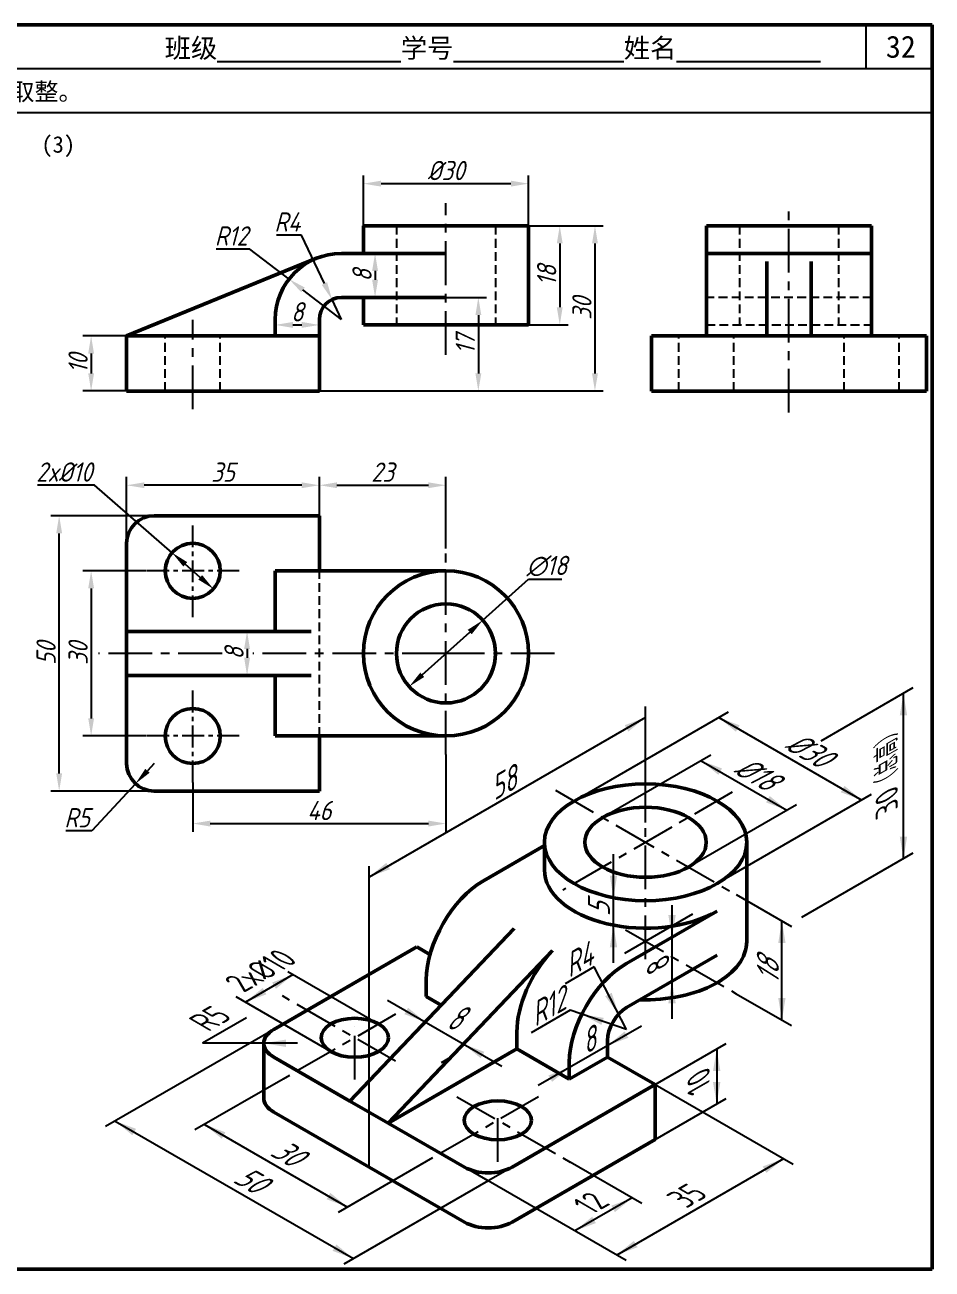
# Model space of a CAD drawing. Header units: millimetres. Extents: x 0 to 322, y 0 to 226.
# Drawn here: x 157.2 to 322, y 0 to 226 of the extents above; entities that cross this region are included whole.
import ezdxf

# ---------------------------------------------------------------- set-up
doc = ezdxf.new("R2010")
doc.units = ezdxf.units.MM
doc.header["$LTSCALE"] = 0.25
doc.linetypes.add('CENTER', pattern=[50.8, 31.75, -6.35, 6.35, -6.35])
doc.linetypes.add('HIDDEN', pattern=[9.525, 6.35, -3.175])
for name, color, linetype in [('点画线层', 7, 'CENTER'), ('答案', 1, 'Continuous'), ('虚线层', 7, 'HIDDEN')]:
    doc.layers.add(name, color=color, linetype=linetype)
doc.layers.add('粗实线层', color=7, linetype='Continuous', lineweight=50)
doc.styles.get("Standard").update_dxf_attribs({"font": 'gbeitc.shx', "height": 3.5, "bigfont": 'gbcbig.shx'})
doc.styles.add('宋体', font='', dxfattribs={"height": 3.5})
doc.styles.get('宋体').set_extended_font_data('SimSun')
doc.dimstyles.new('ISO-25', dxfattribs={"dimtxt": 3.5, "dimasz": 3.2, "dimexe": 1.5, "dimexo": 0, "dimtad": 1, "dimtoh": 1, "dimdsep": 46, "dimtxsty": 'Standard', "dimcen": 0, "dimclrd": 256, "dimclre": 256, "dimclrt": 256, "dimadec": 0, "dimazin": 0, "dimtfac": 1, "dimtmove": 0, "dimatfit": 2, "dimfxl": 0, "dimlwd": -1, "dimlwe": -1, "dimarcsym": 0})

# ---------------------------------------------------------------- blocks, each defined once
blk = doc.blocks.new('*D33')
at = {"layer": 'Defpoints', "color": 0, "transparency": 16777216}
for p in [(233.7, 142.38), (210.7, 136.84), (233.7, 130.89)]:
    blk.add_point(p, dxfattribs=at)
at = {"layer": '答案', "transparency": 16777216}
for p, q in [((210.7, 136.84), (210.7, 143.88)), ((213.9, 142.38), (230.5, 142.38)), ((233.7, 130.89), (233.7, 143.88))]:
    blk.add_line(p, q, dxfattribs=at)
for points in [[(213.9, 142.91), (213.9, 141.85), (210.7, 142.38)], [(230.5, 142.91), (230.5, 141.85), (233.7, 142.38)]]:
    blk.add_solid(points, dxfattribs=at)
at = {"layer": '答案', "transparency": 16777216, "insert": (222.2, 144.76), "char_height": 3.5, "attachment_point": 5}
blk.add_mtext('23', dxfattribs=at)
blk = doc.blocks.new('*D34')
at = {"layer": 'Defpoints', "color": 0, "transparency": 16777216}
for p in [(175.7, 142.38), (210.7, 136.84), (175.7, 131.84)]:
    blk.add_point(p, dxfattribs=at)
at = {"layer": '答案', "transparency": 16777216}
for p, q in [((175.7, 131.84), (175.7, 143.88)), ((207.5, 142.38), (178.9, 142.38)), ((210.7, 136.84), (210.7, 143.88))]:
    blk.add_line(p, q, dxfattribs=at)
for points in [[(178.9, 142.91), (178.9, 141.85), (175.7, 142.38)], [(207.5, 142.91), (207.5, 141.85), (210.7, 142.38)]]:
    blk.add_solid(points, dxfattribs=at)
at = {"layer": '答案', "transparency": 16777216, "insert": (193.2, 144.76), "char_height": 3.5, "attachment_point": 5}
blk.add_mtext('35', dxfattribs=at)
blk = doc.blocks.new('*D36')
at = {"layer": 'Defpoints', "color": 0, "transparency": 16777216}
for p in [(179.29, 126.84), (169.25, 96.84), (179.29, 96.84)]:
    blk.add_point(p, dxfattribs=at)
at = {"layer": '答案', "transparency": 16777216}
for p, q in [((179.29, 126.84), (167.75, 126.84)), ((169.25, 123.64), (169.25, 100.04)), ((179.29, 96.84), (167.75, 96.84))]:
    blk.add_line(p, q, dxfattribs=at)
for points in [[(168.72, 123.64), (169.78, 123.64), (169.25, 126.84)], [(168.72, 100.04), (169.78, 100.04), (169.25, 96.84)]]:
    blk.add_solid(points, dxfattribs=at)
at = {"layer": '答案', "transparency": 16777216, "insert": (166.88, 111.84), "char_height": 3.5, "attachment_point": 5, "rotation": 90}
blk.add_mtext('30', dxfattribs=at)
blk = doc.blocks.new('*D37')
at = {"layer": 'Defpoints', "color": 0, "transparency": 16777216}
for p in [(163.44, 136.84), (180.7, 136.84), (180.7, 86.84)]:
    blk.add_point(p, dxfattribs=at)
at = {"layer": '答案', "transparency": 16777216}
for p, q in [((180.7, 136.84), (161.94, 136.84)), ((163.44, 90.04), (163.44, 133.64)), ((180.7, 86.84), (161.94, 86.84))]:
    blk.add_line(p, q, dxfattribs=at)
for points in [[(162.91, 133.64), (163.98, 133.64), (163.44, 136.84)], [(162.91, 90.04), (163.98, 90.04), (163.44, 86.84)]]:
    blk.add_solid(points, dxfattribs=at)
at = {"layer": '答案', "transparency": 16777216, "insert": (161.07, 111.84), "char_height": 3.5, "attachment_point": 5, "rotation": 90}
blk.add_mtext('50', dxfattribs=at)
blk = doc.blocks.new('*D38')
at = {"layer": 'Defpoints', "color": 0, "transparency": 16777216}
for p in [(180.7, 91.84), (177.3, 88.17)]:
    blk.add_point(p, dxfattribs=at)
at = {"layer": '答案', "transparency": 16777216}
for p, q in [((180.7, 91.84), (179.48, 90.52)), ((177.3, 88.17), (169.38, 79.62)), ((169.38, 79.62), (164.67, 79.62))]:
    blk.add_line(p, q, dxfattribs=at)
blk.add_solid([(179.09, 90.88), (179.87, 90.15), (177.3, 88.17)], dxfattribs=at)
at = {"layer": '答案', "transparency": 16777216, "insert": (166.71, 81.99), "char_height": 3.5, "attachment_point": 5}
blk.add_mtext('R5', dxfattribs=at)
blk = doc.blocks.new('*D39')
at = {"layer": 'Defpoints', "color": 0, "transparency": 16777216}
for p in [(183.94, 130.13), (191.47, 123.55)]:
    blk.add_point(p, dxfattribs=at)
at = {"layer": '答案', "transparency": 16777216}
for p, q in [((169.88, 142.41), (159.49, 142.41)), ((183.94, 130.13), (169.88, 142.41)), ((189.06, 125.65), (186.35, 128.02))]:
    blk.add_line(p, q, dxfattribs=at)
for points in [[(186.7, 128.42), (186, 127.62), (183.94, 130.13)], [(189.41, 126.05), (188.71, 125.25), (191.47, 123.55)]]:
    blk.add_solid(points, dxfattribs=at)
at = {"layer": '答案', "transparency": 16777216, "insert": (164.37, 144.78), "char_height": 3.5, "attachment_point": 5}
blk.add_mtext('2x%%C10', dxfattribs=at)
blk = doc.blocks.new('*D40')
at = {"layer": 'Defpoints', "color": 0, "transparency": 16777216}
for p in [(240.39, 117.86), (227.02, 105.81)]:
    blk.add_point(p, dxfattribs=at)
at = {"layer": '答案', "transparency": 16777216}
for p, q in [((240.39, 117.86), (248.67, 125.33)), ((248.67, 125.33), (254.77, 125.33)), ((229.39, 107.95), (238.01, 115.72))]:
    blk.add_line(p, q, dxfattribs=at)
for points in [[(237.65, 116.12), (238.37, 115.32), (240.39, 117.86)], [(229.04, 108.35), (229.75, 107.56), (227.02, 105.81)]]:
    blk.add_solid(points, dxfattribs=at)
at = {"layer": '答案', "transparency": 16777216, "insert": (252.03, 127.7), "char_height": 3.5, "attachment_point": 5}
blk.add_mtext('∅18', dxfattribs=at)
blk = doc.blocks.new('*D41')
at = {"layer": 'Defpoints', "color": 0, "transparency": 16777216}
for p in [(248.7, 189.5), (248.7, 171.5), (254.37, 171.5)]:
    blk.add_point(p, dxfattribs=at)
at = {"layer": '答案', "transparency": 16777216}
for p, q in [((248.7, 189.5), (255.87, 189.5)), ((254.37, 186.3), (254.37, 174.7)), ((248.7, 171.5), (255.87, 171.5))]:
    blk.add_line(p, q, dxfattribs=at)
for points in [[(253.83, 186.3), (254.9, 186.3), (254.37, 189.5)], [(253.83, 174.7), (254.9, 174.7), (254.37, 171.5)]]:
    blk.add_solid(points, dxfattribs=at)
at = {"layer": '答案', "transparency": 16777216, "insert": (251.99, 180.5), "char_height": 3.5, "attachment_point": 5, "rotation": 90}
blk.add_mtext('18', dxfattribs=at)
blk = doc.blocks.new('*D42')
at = {"layer": 'Defpoints', "color": 0, "transparency": 16777216}
for p in [(248.7, 189.5), (210.7, 159.5), (260.76, 159.5)]:
    blk.add_point(p, dxfattribs=at)
at = {"layer": '答案', "transparency": 16777216}
for p, q in [((248.7, 189.5), (262.26, 189.5)), ((260.76, 186.3), (260.76, 162.7)), ((210.7, 159.5), (262.26, 159.5))]:
    blk.add_line(p, q, dxfattribs=at)
for points in [[(260.23, 186.3), (261.3, 186.3), (260.76, 189.5)], [(260.23, 162.7), (261.3, 162.7), (260.76, 159.5)]]:
    blk.add_solid(points, dxfattribs=at)
at = {"layer": '答案', "transparency": 16777216, "insert": (258.39, 174.5), "char_height": 3.5, "attachment_point": 5, "rotation": 90}
blk.add_mtext('30', dxfattribs=at)
blk = doc.blocks.new('*D43')
at = {"layer": 'Defpoints', "color": 0, "transparency": 16777216}
for p in [(175.7, 169.5), (169.25, 159.5), (175.7, 159.5)]:
    blk.add_point(p, dxfattribs=at)
at = {"layer": '答案', "transparency": 16777216}
for p, q in [((175.7, 169.5), (167.75, 169.5)), ((169.25, 166.3), (169.25, 162.7)), ((175.7, 159.5), (167.75, 159.5))]:
    blk.add_line(p, q, dxfattribs=at)
for points in [[(168.72, 166.3), (169.78, 166.3), (169.25, 169.5)], [(168.72, 162.7), (169.78, 162.7), (169.25, 159.5)]]:
    blk.add_solid(points, dxfattribs=at)
at = {"layer": '答案', "transparency": 16777216, "insert": (166.88, 164.5), "char_height": 3.5, "attachment_point": 5, "rotation": 90}
blk.add_mtext('10', dxfattribs=at)
blk = doc.blocks.new('*D45')
at = {"layer": 'Defpoints', "color": 0, "transparency": 16777216}
for p in [(202.7, 115.84), (197.57, 107.84), (202.7, 107.84)]:
    blk.add_point(p, dxfattribs=at)
at = {"layer": '答案', "transparency": 16777216}
for p, q in [((202.7, 115.84), (196.07, 115.84)), ((197.57, 112.64), (197.57, 111.04)), ((202.7, 107.84), (196.07, 107.84))]:
    blk.add_line(p, q, dxfattribs=at)
for points in [[(197.04, 112.64), (198.1, 112.64), (197.57, 115.84)], [(197.04, 111.04), (198.1, 111.04), (197.57, 107.84)]]:
    blk.add_solid(points, dxfattribs=at)
at = {"layer": '答案', "transparency": 16777216, "insert": (195.2, 111.84), "char_height": 3.5, "attachment_point": 5, "rotation": 90}
blk.add_mtext('8', dxfattribs=at)
blk = doc.blocks.new('*D46')
at = {"layer": 'Defpoints', "color": 0, "transparency": 16777216}
for p in [(248.7, 197.16), (218.7, 189.5), (248.7, 189.5)]:
    blk.add_point(p, dxfattribs=at)
at = {"layer": '答案', "transparency": 16777216}
for p, q in [((218.7, 189.5), (218.7, 198.66)), ((221.9, 197.16), (245.5, 197.16)), ((248.7, 189.5), (248.7, 198.66))]:
    blk.add_line(p, q, dxfattribs=at)
for points in [[(221.9, 197.7), (221.9, 196.63), (218.7, 197.16)], [(245.5, 197.7), (245.5, 196.63), (248.7, 197.16)]]:
    blk.add_solid(points, dxfattribs=at)
at = {"layer": '答案', "transparency": 16777216, "insert": (233.7, 199.54), "char_height": 3.5, "attachment_point": 5}
blk.add_mtext('%%C30', dxfattribs=at)
blk = doc.blocks.new('*D47')
at = {"layer": 'Defpoints', "color": 0, "transparency": 16777216}
for p in [(210.7, 171.5), (202.7, 169.5), (210.7, 169.5)]:
    blk.add_point(p, dxfattribs=at)
at = {"layer": '答案', "transparency": 16777216}
for p, q in [((202.7, 169.5), (202.7, 173)), ((210.7, 169.5), (210.7, 173)), ((205.9, 171.5), (207.5, 171.5))]:
    blk.add_line(p, q, dxfattribs=at)
for points in [[(205.9, 172.04), (205.9, 170.97), (202.7, 171.5)], [(207.5, 172.04), (207.5, 170.97), (210.7, 171.5)]]:
    blk.add_solid(points, dxfattribs=at)
at = {"layer": '答案', "transparency": 16777216, "insert": (206.7, 173.88), "char_height": 3.5, "attachment_point": 5}
blk.add_mtext('8', dxfattribs=at)
blk = doc.blocks.new('*D48')
at = {"layer": 'Defpoints', "color": 0, "transparency": 16777216}
for p in [(218.7, 184.5), (218.7, 176.5), (220.82, 176.5)]:
    blk.add_point(p, dxfattribs=at)
at = {"layer": '答案', "transparency": 16777216}
for p, q in [((218.7, 184.5), (222.32, 184.5)), ((220.82, 181.3), (220.82, 179.7)), ((218.7, 176.5), (222.32, 176.5))]:
    blk.add_line(p, q, dxfattribs=at)
for points in [[(220.29, 181.3), (221.36, 181.3), (220.82, 184.5)], [(220.29, 179.7), (221.36, 179.7), (220.82, 176.5)]]:
    blk.add_solid(points, dxfattribs=at)
at = {"layer": '答案', "transparency": 16777216, "insert": (218.45, 180.5), "char_height": 3.5, "attachment_point": 5, "rotation": 90}
blk.add_mtext('8', dxfattribs=at)
blk = doc.blocks.new('*D49')
at = {"layer": 'Defpoints', "color": 0, "transparency": 16777216}
for p in [(213, 176.12), (214.7, 172.5)]:
    blk.add_point(p, dxfattribs=at)
at = {"layer": '答案', "transparency": 16777216}
for p, q in [((207.48, 187.83), (202.92, 187.83)), ((211.63, 179.01), (207.48, 187.83)), ((214.7, 172.5), (213, 176.12))]:
    blk.add_line(p, q, dxfattribs=at)
blk.add_solid([(212.12, 179.24), (211.15, 178.78), (213, 176.12)], dxfattribs=at)
at = {"layer": '答案', "transparency": 16777216, "insert": (204.89, 190.2), "char_height": 3.5, "attachment_point": 5}
blk.add_mtext('R4', dxfattribs=at)
blk = doc.blocks.new('*D50')
at = {"layer": 'Defpoints', "color": 0, "transparency": 16777216}
for p in [(205.2, 179.82), (214.7, 172.5)]:
    blk.add_point(p, dxfattribs=at)
at = {"layer": '答案', "transparency": 16777216}
for p, q in [((198.1, 185.28), (191.94, 185.28)), ((205.2, 179.82), (198.1, 185.28)), ((214.7, 172.5), (207.73, 177.87))]:
    blk.add_line(p, q, dxfattribs=at)
blk.add_solid([(208.06, 178.29), (207.41, 177.44), (205.2, 179.82)], dxfattribs=at)
at = {"layer": '答案', "transparency": 16777216, "insert": (194.71, 187.66), "char_height": 3.5, "attachment_point": 5}
blk.add_mtext('R12', dxfattribs=at)
blk = doc.blocks.new('*D51')
at = {"layer": 'Defpoints', "color": 0, "transparency": 16777216}
for p in [(233.7, 93.45), (187.7, 88.41), (233.7, 80.93)]:
    blk.add_point(p, dxfattribs=at)
at = {"layer": '答案', "transparency": 16777216}
for p, q in [((233.7, 93.45), (233.7, 79.43)), ((187.7, 88.41), (187.7, 79.43)), ((190.9, 80.93), (230.5, 80.93))]:
    blk.add_line(p, q, dxfattribs=at)
for points in [[(190.9, 81.46), (190.9, 80.39), (187.7, 80.93)], [(230.5, 81.46), (230.5, 80.39), (233.7, 80.93)]]:
    blk.add_solid(points, dxfattribs=at)
at = {"layer": '答案', "transparency": 16777216, "insert": (210.7, 83.3), "char_height": 3.5, "attachment_point": 5}
blk.add_mtext('46', dxfattribs=at)
blk = doc.blocks.new('*D52')
at = {"layer": 'Defpoints', "color": 0, "transparency": 16777216}
for p in [(233.7, 176.5), (210.7, 159.5), (239.58, 159.5)]:
    blk.add_point(p, dxfattribs=at)
at = {"layer": '答案', "transparency": 16777216}
for p, q in [((233.7, 176.5), (241.08, 176.5)), ((239.58, 173.3), (239.58, 162.7)), ((210.7, 159.5), (241.08, 159.5))]:
    blk.add_line(p, q, dxfattribs=at)
for points in [[(239.05, 173.3), (240.12, 173.3), (239.58, 176.5)], [(239.05, 162.7), (240.12, 162.7), (239.58, 159.5)]]:
    blk.add_solid(points, dxfattribs=at)
at = {"layer": '答案', "transparency": 16777216, "insert": (237.21, 168), "char_height": 3.5, "attachment_point": 5, "rotation": 90}
blk.add_mtext('17', dxfattribs=at)

msp = doc.modelspace()

# ---------------------------------------------------------------- linework, layer by layer
at = {"lineweight": 50}
for p, q in [((322, 226), (0, 226)), ((322, 0), (322, 226)), ((0, 0), (322, 0))]:
    msp.add_line(p, q, dxfattribs=at)
for p, q in [((310, 218), (310, 226)), ((322, 218), (0, 218)), ((322, 210), (0, 210)), ((318.524, 105.566), (301.779, 95.898)), ((316.792, 74.566), (316.792, 104.566)), ((269.96, 81.143), (269.96, 102.215)), ((269.96, 100.215), (219.731, 71.215)), ((284.969, 101.193), (256.97, 85.027)), ((283.237, 100.193), (309.218, 85.193)), ((281.78, 93.351), (262.166, 82.027)), ((280.048, 92.351), (295.636, 83.351)), ((310.95, 86.193), (282.951, 70.027)), ((297.368, 84.351), (277.755, 73.027)), ((264.122, 55.631), (264.122, 75.377)), ((318.524, 75.566), (298.286, 63.881)), ((219.731, 18.527), (219.731, 73.215)), ((286.436, 68.015), (296.449, 62.234)), ((274.757, 45.458), (274.757, 66.106)), ((278.475, 64.443), (266.118, 57.309)), ((294.717, 45.234), (294.717, 63.234)), ((260.633, 54.881), (255.334, 51.821)), ((266.496, 43.527), (260.633, 54.881)), ((205.942, 53.488), (197.282, 48.488)), ((205.002, 54.031), (221.463, 44.527)), ((286.436, 50.015), (296.449, 44.234)), ((195.55, 49.488), (212.803, 39.527)), ((223.089, 48.849), (243.826, 36.876)), ((197.461, 45.644), (189.464, 41.027)), ((256.236, 47.006), (249.158, 42.919)), ((266.496, 43.527), (256.236, 47.006)), ((202.41, 43.527), (171.875, 25.898)), ((269.193, 44.153), (250.441, 33.327)), ((206.74, 41.027), (189.464, 41.027)), ((271.692, 33.527), (284.606, 40.983)), ((234.566, 38.468), (232.834, 37.468)), ((282.874, 39.983), (282.874, 29.983)), ((204.129, 34.52), (188.112, 25.272)), ((271.692, 33.527), (296.751, 19.06)), ((271.692, 23.527), (284.606, 30.983)), ((173.607, 26.898), (216.908, 1.898)), ((189.844, 26.272), (215.824, 11.272)), ((230.11, 19.52), (214.092, 10.272)), ((241.381, 16.027), (237.051, 18.527)), ((245.712, 18.527), (241.381, 16.027)), ((269.256, 11.934), (256.267, 19.433)), ((295.018, 20.06), (264.708, 2.56)), ((241.381, 16.027), (215.176, 0.898)), ((266.44, 1.56), (241.381, 16.027)), ((267.524, 12.934), (257.131, 6.934))]:
    msp.add_line(p, q)
for points in [[(316.125, 100.566), (317.459, 100.566), (316.792, 104.566)], [(266.83, 97.638), (266.163, 98.792), (269.96, 100.215)], [(286.368, 97.615), (287.034, 98.77), (283.237, 100.193)], [(283.179, 89.774), (283.845, 90.929), (280.048, 92.351)], [(292.505, 85.929), (291.839, 84.774), (295.636, 83.351)], [(306.087, 87.77), (305.42, 86.615), (309.218, 85.193)], [(316.125, 78.566), (317.459, 78.566), (316.792, 74.566)], [(222.862, 73.792), (223.528, 72.638), (219.731, 71.215)], [(263.455, 71.471), (264.788, 71.471), (264.122, 67.471)], [(274.091, 64.297), (275.424, 64.297), (274.757, 60.297)], [(263.455, 58.471), (264.788, 58.471), (264.122, 62.471)], [(294.05, 59.234), (295.383, 59.234), (294.717, 63.234)], [(202.811, 50.911), (202.144, 52.066), (205.942, 53.488)], [(274.091, 48.297), (275.424, 48.297), (274.757, 52.297)], [(200.412, 51.066), (201.079, 49.911), (197.282, 48.488)], [(262.622, 49.575), (263.807, 50.187), (265.05, 46.327)], [(226.814, 47.468), (226.147, 46.313), (229.945, 44.891)], [(294.05, 49.234), (295.383, 49.234), (294.717, 45.234)], [(262.358, 45.634), (261.93, 44.372), (258.356, 46.287)], [(266.163, 43.173), (266.83, 42.019), (263.032, 40.596)], [(204.617, 41.694), (204.617, 40.361), (200.617, 41.027)], [(240.004, 38.313), (240.671, 39.468), (236.873, 40.891)], [(283.54, 35.983), (282.207, 35.983), (282.874, 39.983)], [(252.973, 34.019), (252.306, 35.173), (256.104, 36.596)], [(282.207, 33.983), (283.54, 33.983), (282.874, 29.983)], [(176.738, 24.32), (177.405, 25.475), (173.607, 26.898)], [(192.974, 23.695), (193.641, 24.849), (189.844, 26.272)], [(291.888, 17.483), (291.221, 18.637), (295.018, 20.06)], [(212.694, 13.849), (212.027, 12.695), (215.824, 11.272)], [(264.393, 10.357), (263.726, 11.512), (267.524, 12.934)], [(260.262, 9.512), (260.929, 8.357), (257.131, 6.934)], [(267.838, 5.137), (268.505, 3.983), (264.708, 2.56)], [(213.778, 4.475), (213.111, 3.32), (216.908, 1.898)]]:
    msp.add_solid(points)
at = {"layer": '点画线层'}
for p, q in [((233.702, 166.048), (233.702, 193.621)), ((296.003, 155.599), (296.003, 193.621)), ((187.702, 156.179), (187.702, 172.433)), ((233.702, 93.451), (233.702, 130.893)), ((193.022, 111.836), (170.604, 111.836)), ((233.702, 111.836), (198.61, 111.836)), ((253.416, 111.836), (233.702, 111.836)), ((253.572, 86.989), (286.436, 68.015)), ((285.699, 86.614), (254.94, 68.855)), ((269.96, 56.283), (269.96, 81.143)), ((266.316, 61.632), (286.436, 50.015)), ((224.554, 37.742), (203.98, 49.621)), ((224.543, 46.306), (204.129, 34.52)), ((217.133, 34.461), (217.133, 43.993)), ((250.524, 31.306), (230.11, 19.52)), ((235.692, 31.312), (256.267, 19.433)), ((243.114, 19.461), (243.114, 28.993))]:
    msp.add_line(p, q, dxfattribs=at)
at = {"layer": '点画线层', "ltscale": 0.5}
for p, q in [((187.702, 118.412), (187.702, 135.246)), ((196.126, 126.836), (179.292, 126.836)), ((187.702, 88.412), (187.702, 105.246)), ((196.126, 96.836), (179.292, 96.836))]:
    msp.add_line(p, q, dxfattribs=at)
at = {"layer": '粗实线层'}
for p, q in [((218.702, 189.497), (248.702, 189.497)), ((218.702, 189.497), (218.702, 184.497)), ((248.702, 189.497), (248.702, 171.497)), ((281.003, 189.497), (311.003, 189.497)), ((281.003, 189.497), (281.003, 184.497)), ((311.003, 189.497), (311.003, 184.497)), ((175.702, 169.497), (210.155, 183.602)), ((214.702, 184.497), (233.702, 184.497)), ((281.003, 184.497), (281.003, 172.497)), ((311.003, 184.497), (281.003, 184.497)), ((311.003, 172.497), (311.003, 184.497)), ((292.003, 182.997), (292.003, 169.497)), ((300.003, 169.497), (300.003, 182.997)), ((233.702, 176.497), (214.702, 176.497)), ((218.702, 176.497), (218.702, 171.497)), ((202.702, 169.497), (202.702, 172.497)), ((210.702, 172.497), (210.702, 169.497)), ((281.003, 172.497), (281.003, 169.497)), ((311.003, 169.497), (311.003, 172.497)), ((218.702, 171.497), (248.702, 171.497)), ((175.702, 159.497), (175.702, 169.497)), ((180.702, 169.497), (175.702, 169.497)), ((210.702, 169.497), (180.702, 169.497)), ((210.702, 159.497), (210.702, 169.497)), ((271.003, 159.497), (271.003, 169.497)), ((276.003, 169.497), (271.003, 169.497)), ((292.003, 169.497), (276.003, 169.497)), ((300.003, 169.497), (292.003, 169.497)), ((316.003, 169.497), (300.003, 169.497)), ((321.003, 169.497), (316.003, 169.497)), ((321.003, 159.497), (321.003, 169.497)), ((175.702, 159.497), (180.702, 159.497)), ((180.702, 159.497), (210.702, 159.497)), ((271.003, 159.497), (276.003, 159.497)), ((276.003, 159.497), (316.003, 159.497)), ((316.003, 159.497), (321.003, 159.497)), ((180.702, 136.836), (210.702, 136.836)), ((210.702, 136.836), (210.702, 126.836)), ((175.702, 115.836), (175.702, 131.836)), ((202.702, 115.836), (202.702, 126.836)), ((214.702, 126.836), (202.702, 126.836)), ((233.702, 126.836), (214.702, 126.836)), ((175.702, 107.836), (175.702, 115.836)), ((209.202, 115.836), (175.702, 115.836)), ((175.702, 91.836), (175.702, 107.836)), ((175.702, 107.836), (209.202, 107.836)), ((202.702, 96.836), (202.702, 107.836)), ((202.702, 96.836), (214.702, 96.836)), ((210.702, 96.836), (210.702, 86.836)), ((214.702, 96.836), (233.702, 96.836)), ((210.702, 86.836), (180.702, 86.836)), ((251.589, 76.921), (240.515, 70.527)), ((251.589, 77.527), (251.589, 72.527)), ((288.331, 77.527), (288.331, 59.527)), ((266.496, 55.527), (282.951, 65.027)), ((246.104, 61.859), (216.267, 30.527)), ((202.41, 43.527), (228.391, 58.527)), ((223.195, 26.527), (253.032, 57.859)), ((228.391, 58.527), (230.79, 57.142)), ((282.951, 57.027), (266.496, 47.527)), ((230.123, 52.527), (230.123, 49.527)), ((232.857, 47.949), (230.123, 49.527)), ((246.578, 43.027), (246.578, 40.027)), ((200.617, 31.027), (200.617, 41.027)), ((263.032, 41.527), (263.032, 38.527)), ((216.267, 30.527), (202.41, 38.527)), ((246.578, 40.027), (223.195, 26.527)), ((256.104, 34.527), (246.578, 40.027)), ((263.032, 38.527), (256.104, 34.527)), ((263.032, 38.527), (271.692, 33.527)), ((256.104, 34.527), (256.104, 37.527)), ((271.692, 33.527), (245.712, 18.527)), ((271.692, 23.527), (271.692, 33.527)), ((223.195, 26.527), (216.267, 30.527)), ((202.41, 28.527), (237.051, 8.527)), ((237.051, 18.527), (223.195, 26.527)), ((245.712, 8.527), (271.692, 23.527))]:
    msp.add_line(p, q, dxfattribs=at)
for centre, radius in [((187.702, 126.836), 5), ((233.702, 111.836), 15), ((233.702, 111.836), 9), ((187.702, 96.836), 5)]:
    msp.add_circle(centre, radius, dxfattribs=at)
for centre, radius, start, end in [((214.702, 172.497), 12, 90, 180), ((214.702, 172.497), 4, 90, 180), ((180.702, 131.836), 5, 90, 180), ((180.702, 91.836), 5, 180, 270)]:
    msp.add_arc(centre, radius, start, end, dxfattribs=at)
for centre, major_axis in [((269.96, 77.527), (18.371, 0)), ((269.96, 77.527), (11.023, 0)), ((217.133, 42.027), (6.124, 0)), ((243.114, 27.027), (6.124, 0))]:
    msp.add_ellipse(centre, major_axis=major_axis, ratio=0.5773503, dxfattribs=at)
for centre, major_axis, start_param, end_param in [((269.96, 72.527), (18.371, 0), 3.1415927, 5.4977871), ((240.515, 58.527), (-7.348, -12.728), 3.9269908, 5.4977871), ((269.96, 59.527), (18.371, 0), 4.6567185, 6.2831853), ((256.97, 49.027), (-7.348, -12.728), 4.3155771, 5.4977871), ((266.496, 43.527), (7.348, 12.728), 0.7853982, 2.3561945), ((266.496, 43.527), (-2.449, -4.243), 3.9269908, 5.4977871), ((206.74, 41.027), (-6.124, 0), 5.4977871, 7.0685835), ((206.74, 31.027), (-6.124, 0), 0, 0.7853982), ((241.381, 21.027), (-6.124, 0), 0.7853982, 2.3561945), ((241.381, 11.027), (6.124, 0), 3.9269908, 5.4977871)]:
    msp.add_ellipse(centre, major_axis=major_axis, ratio=0.5773503, start_param=start_param, end_param=end_param, dxfattribs=at)
at = {"layer": '虚线层'}
for p, q in [((224.702, 189.497), (224.702, 171.497)), ((242.702, 189.497), (242.702, 171.497)), ((287.003, 189.497), (287.003, 171.497)), ((305.003, 189.497), (305.003, 171.497)), ((311.003, 176.497), (281.003, 176.497)), ((281.003, 171.497), (311.003, 171.497)), ((182.702, 159.497), (182.702, 169.497)), ((192.702, 159.497), (192.702, 169.497)), ((276.003, 159.497), (276.003, 169.497)), ((286.003, 159.497), (286.003, 169.497)), ((306.003, 159.497), (306.003, 169.497)), ((316.003, 159.497), (316.003, 169.497)), ((210.702, 96.836), (210.702, 126.836))]:
    msp.add_line(p, q, dxfattribs=at)

# ---------------------------------------------------------------- texts
at = {"style": '宋体'}
for s, height, p in [('班级%%U              %%U学号%%U             %%U姓名%%U           ', 3.5, (182.613, 220.032)), ('32', 4, (313.595, 220.032)), ('* 5.6 组合体尺寸注法（四）：在视图中注写尺寸，尺寸数字从图中1:1量取并取整。', 3.2, (4.054, 212.279)), ('(3)', 3, (160.214, 202.787))]:
    msp.add_text(s, height=height, dxfattribs=at).set_placement(p)
for s, rotation, oblique, p in [('30（总高）', 90, 320, (315.762, 83.58)), ('%%C30', 330, 20, (294.91, 94.689)), ('58', 30, 20, (242.48, 85.053)), ('%%C18', 330, 20, (285.64, 90.25)), ('5', 90, 10, (263.477, 64.059)), ('R4', 30, 20, (256.036, 52.871)), ('2x%%C10', 30, 320, (196.995, 50.158)), ('8', 90, 320, (274.238, 55.16)), ('18', 90, 20, (294.172, 51.661)), ('R12', 30, 20, (249.86, 43.969)), ('R5', 30, 320, (190.557, 43.046)), ('8', 30, 20, (259.034, 38.932)), ('10', 90, 320, (281.591, 33.163)), ('30', 330, 20, (201.516, 20.769)), ('50', 330, 20, (194.781, 15.909)), ('12', 30, 320, (260.279, 9.846)), ('35', 30, 320, (277.379, 10.971))]:
    msp.add_text(s, height=4, rotation=rotation, dxfattribs=dict(oblique=oblique)).set_placement(p)
at = {"oblique": 25}
msp.add_text('8', height=4, dxfattribs=at).set_placement((233.513, 43.543))

# ---------------------------------------------------------------- dimensions: what is measured, and where the dimension line sits
at = {"layer": '答案'}
dim = msp.add_linear_dim(base=(248.702, 197.162), p1=(218.702, 189.497), p2=(248.702, 189.497), text='%%C30', dimstyle='ISO-25', dxfattribs=at)
dim.commit()
dim.dimension.update_dxf_attribs({"geometry": '*D46', "text_midpoint": (233.702, 199.537)})
for center, mpoint, picture, middle in [((214.702, 172.497), (212.997, 176.115), '*D49', (204.886, 187.827)), ((214.702, 172.497), (205.196, 179.82), '*D50', (194.708, 185.285)), ((180.702, 91.836), (177.303, 88.169), '*D38', (166.71, 79.619))]:
    dim = msp.add_radius_dim(center=center, mpoint=mpoint, dimstyle='ISO-25', dxfattribs=at)
    dim.commit()
    dim.dimension.update_dxf_attribs({"geometry": picture, "text_midpoint": middle, "dimtype": 164})
for base, p1, p2, picture, middle in [((260.763, 159.497), (248.702, 189.497), (210.702, 159.497), '*D42', (258.388, 174.497)), ((254.367, 171.497), (248.702, 189.497), (248.702, 171.497), '*D41', (251.992, 180.497)), ((220.822, 176.497), (218.702, 184.497), (218.702, 176.497), '*D48', (218.447, 180.497)), ((239.584, 159.497), (233.702, 176.497), (210.702, 159.497), '*D52', (237.209, 167.997)), ((169.251, 159.497), (175.702, 169.497), (175.702, 159.497), '*D43', (166.876, 164.497)), ((163.442, 136.836), (180.702, 86.836), (180.702, 136.836), '*D37', (161.067, 111.836)), ((169.251, 96.836), (179.292, 126.836), (179.292, 96.836), '*D36', (166.876, 111.836)), ((197.571, 107.836), (202.702, 115.836), (202.702, 107.836), '*D45', (195.196, 111.836))]:
    dim = msp.add_linear_dim(base=base, p1=p1, p2=p2, angle=90, dimstyle='ISO-25', dxfattribs=at)
    dim.commit()
    dim.dimension.update_dxf_attribs({"geometry": picture, "text_midpoint": middle})
for base, p1, p2, picture, middle in [((210.702, 171.502), (202.702, 169.497), (210.702, 169.497), '*D47', (206.702, 173.877)), ((175.702, 142.381), (210.702, 136.836), (175.702, 131.836), '*D34', (193.202, 144.756)), ((233.702, 142.381), (210.702, 136.836), (233.702, 130.893), '*D33', (222.202, 144.756)), ((233.702, 80.926), (187.702, 88.412), (233.702, 93.451), '*D51', (210.702, 83.301))]:
    dim = msp.add_linear_dim(base=base, p1=p1, p2=p2, dimstyle='ISO-25', dxfattribs=at)
    dim.commit()
    dim.dimension.update_dxf_attribs({"geometry": picture, "text_midpoint": middle})
dim = msp.add_diameter_dim_2p(p1=(191.467, 123.546), p2=(183.937, 130.126), text='2x%%C10', dimstyle='ISO-25', dxfattribs=at)
dim.commit()
dim.dimension.update_dxf_attribs({"geometry": '*D39', "text_midpoint": (164.37, 142.408), "dimtype": 163})
dim = msp.add_diameter_dim_2p(p1=(227.017, 105.811), p2=(240.388, 117.862), dimstyle='ISO-25', dxfattribs=at)
dim.commit()
dim.dimension.update_dxf_attribs({"geometry": '*D40', "text_midpoint": (252.033, 125.33), "dimtype": 163})

doc.saveas('drawing.dxf')
